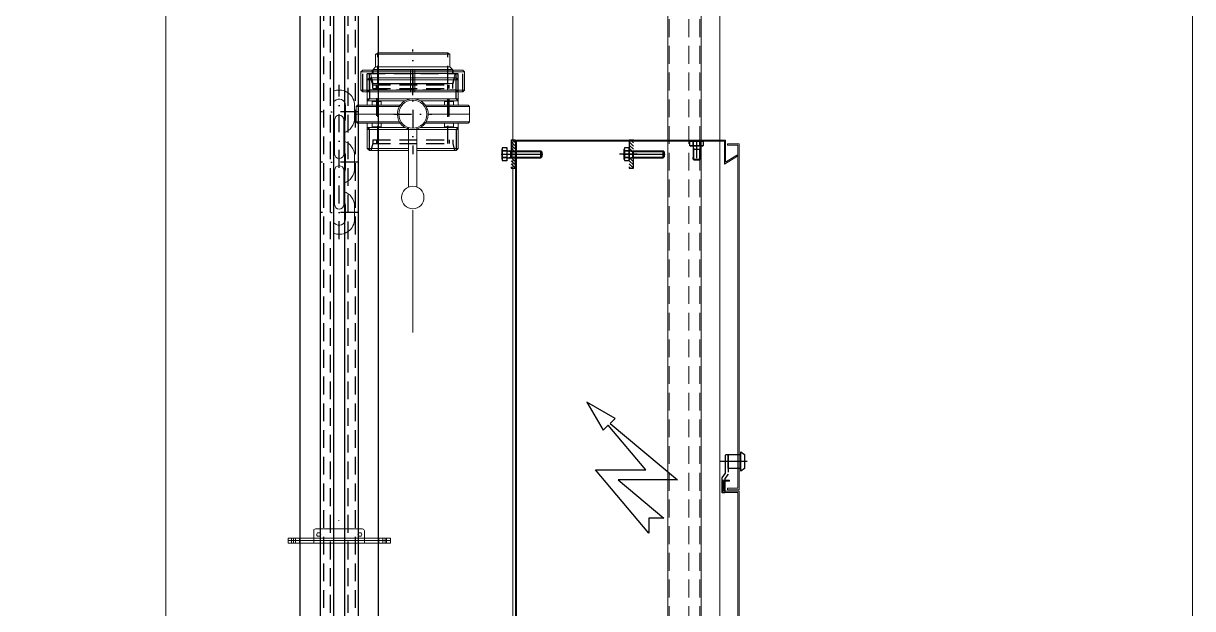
# Model space of a CAD drawing. Extents: x -3873 to 164127, y 7129 to 96529.
# Drawn here: x 42699 to 44368, y 57045 to 57881 of the extents above; entities that cross this region are included whole.
import ezdxf
from ezdxf.lldxf.tags import DXFTag

# ---------------------------------------------------------------- set-up
doc = ezdxf.new("R2010")
doc.units = 0
doc.linetypes.add('DASHDOTX2', pattern=[50.8, 25.4, -12.7, 0, -12.7])
doc.linetypes.add('DASHEDX2', pattern=[38.1, 25.4, -12.7])
doc.layers.get('0').update_dxf_attribs({"linetype": 'CONTINUOUS'})
for name, color, linetype in [('3', 2, 'DASHEDX2'), ('4', 2, 'CONTINUOUS'), ('6', 2, 'CONTINUOUS'), ('7', 1, 'DASHDOTX2'), ('7A', 1, 'gen7a'), ('LAYOUT', 90, 'CONTINUOUS'), ('MC_1_2_025', 2, 'CONTINUOUS'), ('MC_1_7_050', 7, 'CONTINUOUS'), ('MC_6_3_025', 3, 'DASHDOT')]:
    doc.layers.add(name, color=color, linetype=linetype)
doc.layers.add('LAYOUT Kromeka', color=1, linetype='CONTINUOUS', lineweight=5)
doc.layers.add('TRACKLENGTH', color=4, linetype='CONTINUOUS', plot=False)
tags = doc.linetypes.add('DASHDOT', pattern=[1, 0.5, -0.25, 0, -0.25]).pattern_tags.tags
tags[10:11] = [DXFTag(74, 4), DXFTag(75, 0), DXFTag(340, '0'), DXFTag(46, 1.0), DXFTag(50, 0.0), DXFTag(44, 0.0), DXFTag(45, 0.0)]
tags[8:9] = [DXFTag(74, 4), DXFTag(75, 0), DXFTag(340, '0'), DXFTag(46, 1.0), DXFTag(50, 0.0), DXFTag(44, 0.0), DXFTag(45, 0.0)]
tags[6:7] = [DXFTag(74, 4), DXFTag(75, 0), DXFTag(340, '0'), DXFTag(46, 1.0), DXFTag(50, 0.0), DXFTag(44, 0.0), DXFTag(45, 0.0)]
tags[4:5] = [DXFTag(74, 4), DXFTag(75, 0), DXFTag(340, '0'), DXFTag(46, 1.0), DXFTag(50, 0.0), DXFTag(44, 0.0), DXFTag(45, 0.0)]
tags = doc.linetypes.add('gen7a', pattern=[7.5, 5, -1.25, 0, -1.25]).pattern_tags.tags
tags[10:11] = [DXFTag(74, 4), DXFTag(75, 0), DXFTag(340, '0'), DXFTag(46, 1.0), DXFTag(50, 0.0), DXFTag(44, 0.0), DXFTag(45, 0.0)]
tags[8:9] = [DXFTag(74, 4), DXFTag(75, 0), DXFTag(340, '0'), DXFTag(46, 1.0), DXFTag(50, 0.0), DXFTag(44, 0.0), DXFTag(45, 0.0)]
tags[6:7] = [DXFTag(74, 4), DXFTag(75, 0), DXFTag(340, '0'), DXFTag(46, 1.0), DXFTag(50, 0.0), DXFTag(44, 0.0), DXFTag(45, 0.0)]
tags[4:5] = [DXFTag(74, 4), DXFTag(75, 0), DXFTag(340, '0'), DXFTag(46, 1.0), DXFTag(50, 0.0), DXFTag(44, 0.0), DXFTag(45, 0.0)]

# ---------------------------------------------------------------- blocks, each defined once
blk = doc.blocks.new('00001908')
for p, q in [((0, 71.5), (2.5, 74)), ((0, 71.5), (0, -71.5)), ((2.5, 74), (2.5, -74)), ((2.5, 74), (28.5, 74)), ((28.5, 74), (28.5, -74)), ((28.5, 74), (31, 71.5)), ((31, -71.5), (31, 71.5)), ((0, 3), (31, 3)), ((0, -3), (31, -3)), ((2.5, -74), (0, -71.5)), ((2.5, -74), (28.5, -74)), ((31, -71.5), (28.5, -74))]:
    blk.add_line(p, q)
at = {"layer": '3'}
for p, q in [((0, 71.5), (31, 71.5)), ((0, 65), (3, 62)), ((0, 65), (26, 65)), ((3, 62), (3, -62)), ((3, 62), (26, 62)), ((26, 65), (26, -65)), ((26, 57.5), (31, 57.5)), ((0, -65), (3, -62)), ((0, -65), (26, -65)), ((3, -62), (26, -62)), ((26, -57.5), (31, -57.5)), ((0, -71.5), (31, -71.5))]:
    blk.add_line(p, q, dxfattribs=at)
at = {"layer": '7'}
blk.add_line((-5, 0), (36, 0), dxfattribs=at)
blk = doc.blocks.new('00001804')
for p, q in [((-43.5, 56.7), (-44, 50)), ((-29.5, 60.5), (-43.5, 56.7)), ((-43.5, -56.7), (-43.5, 56.7)), ((-29.5, -60.5), (-29.5, 60.5)), ((-29, 56.5), (-23.5, 56.5)), ((-23.5, -56.5), (-23.5, 56.5)), ((-23.5, 56.5), (-20, 53)), ((-20, 53), (-1.7, 53)), ((-20, 53), (-20, -53)), ((0, 50), (-1.7, 53)), ((-1.7, 53), (-1.7, -53)), ((-44, 50), (-44, -50)), ((0, 50), (0, -50)), ((-44, -50), (-43.5, -56.7)), ((0, -50), (-1.7, -53)), ((-29.5, -60.5), (-43.5, -56.7)), ((-29, -56.5), (-23.5, -56.5)), ((-23.5, -56.5), (-20, -53)), ((-20, -53), (-1.7, -53))]:
    blk.add_line(p, q)
for centre, start, end in [((-29, 57), 180, 270), ((-29, -57), 90, 180)]:
    blk.add_arc(centre, 0.5, start, end)
at = {"layer": '3'}
for p, q in [((-44, 50), (0, 50)), ((-44, -50), (0, -50))]:
    blk.add_line(p, q, dxfattribs=at)
at = {"layer": '7'}
blk.add_line((-49, 0), (5, 0), dxfattribs=at)
blk = doc.blocks.new('kuresel vana-ust')
for p, q in [((-11, 81), (-13, 79)), ((-13, 79), (-13, 17.7)), ((11, 81), (-11, 81)), ((-11, 81), (-11, 19.1)), ((0, 81), (0, 22)), ((13, 79), (11, 81)), ((11, 19.1), (11, 81)), ((13, 17.7), (13, 79)), ((-49, 65), (-52, 62)), ((-52, 62), (-52, 6)), ((-49, 65), (-49, 6)), ((-49, 65), (-13, 65)), ((-22, 65), (-22, -65)), ((-19, 65), (-19, 11.1)), ((-18, 58.1), (-18, 45.1)), ((-13, 58.1), (-18, 58.1)), ((49, 65), (13, 65)), ((18, 58.1), (13, 58.1)), ((18, 45.1), (18, 58.1)), ((19, 11.1), (19, 65)), ((22, -65), (22, 65)), ((49, 65), (52, 62)), ((49, 65), (49, -65)), ((52, 62), (52, -62)), ((-13, 45.1), (-18, 45.1)), ((18, 45.1), (13, 45.1)), ((-19.1, 6), (-104.2, 6)), ((-18.7, 7), (-20.9, 7)), ((-19.1, -6), (-104.2, -6)), ((-52, -6), (-52, -62)), ((-49, -6), (-49, -65)), ((-19, -11.1), (-19, -65)), ((19, -65), (19, -11.1)), ((-13, -17.7), (-13, -79)), ((-11, -19.1), (-11, -81)), ((0, -22), (0, -81)), ((7, -18.7), (7, -20.9)), ((11, -81), (11, -19.1)), ((13, -79), (13, -17.7)), ((-13, -45.1), (-18, -45.1)), ((-18, -45.1), (-18, -58.1)), ((18, -45.1), (13, -45.1)), ((18, -58.1), (18, -45.1)), ((-49, -65), (-52, -62)), ((-13, -65), (-49, -65)), ((-13, -58.1), (-18, -58.1)), ((18, -58.1), (13, -58.1)), ((13, -65), (49, -65)), ((49, -65), (52, -62)), ((-11, -81), (-13, -79)), ((-11, -81), (11, -81)), ((13, -79), (11, -81))]:
    blk.add_line(p, q)
for centre, radius in [((0, 0), 20), ((-119, 0), 16)]:
    blk.add_circle(centre, radius)
blk.add_arc((0, 0), 22, 195.8266, 164.1734)
at = {"layer": '3'}
for p, q in [((-42, 57), (-52, 59.7)), ((-36.5, 57), (-42, 57)), ((-42, 57), (-42, -57)), ((-36.5, 52), (-42, 52)), ((-36.5, 57), (-36.5, -57)), ((36.5, 57), (42, 57)), ((36.5, 57), (36.5, -57)), ((36.5, 52), (42, 52)), ((42, 57), (52, 59.7)), ((42, 57), (42, -57)), ((-42, 50), (42, 50)), ((-42, -50), (42, -50)), ((-42, -57), (-52, -59.7)), ((-36.5, -52), (-42, -52)), ((-36.5, -57), (-42, -57)), ((36.5, -52), (42, -52)), ((36.5, -57), (42, -57)), ((42, -57), (52, -59.7))]:
    blk.add_line(p, q, dxfattribs=at)
at = {"layer": '4'}
for p, q in [((-52, 62), (-22, 62)), ((-22, 62), (-19, 65)), ((22, 62), (19, 65)), ((52, 62), (22, 62)), ((-22, -62), (-52, -62)), ((-19, -65), (-22, -62)), ((22, -62), (19, -65)), ((22, -62), (52, -62))]:
    blk.add_line(p, q, dxfattribs=at)
at = {"layer": '7'}
for p, q in [((23, 51.6), (-23, 51.6)), ((0, 27), (0, -27)), ((57, 0), (-57, 0)), ((22, -51.6), (-22, -51.6))]:
    blk.add_line(p, q, dxfattribs=at)
blk.add_blockref('00001908', (32, 0))
at = {"extrusion": (0, 0, -1), "zscale": -1, "rotation": 180}
blk.add_blockref('00001804', (-87.5, 0), dxfattribs=at)
blk = doc.blocks.new('99.00.07.172-ZA')
blk.add_lwpolyline([(0, 14), (0, -14), (5, -10), (5, 10)], close=True)
at = {"layer": '3'}
blk.add_lwpolyline([(-22, -10), (-18, -10), (-18, 18), (-23, 24.5), (-23, 45), (-27, 45), (-27, 23.2), (-22, 16.6)], close=True, dxfattribs=at)
blk.add_lwpolyline([(0, 10), (-18, 10), (-18, -10), (0, -10)], dxfattribs=at)
at = {"layer": '7A'}
blk.add_line((9.1, 0), (-30.5, 0), dxfattribs=at)
blk = doc.blocks.new('933100')
at = {"layer": 'MC_1_2_025'}
for p, q in [((-5, -0.4), (-4.1, -4.9)), ((-5, -0.4), (-4.1, -4.9)), ((-4.1, -4.9), (-4.1, -46)), ((-4.1, -4.9), (-4.1, -46.4)), ((5, -0.4), (4.1, -4.9)), ((5, -0.4), (4.1, -4.9)), ((4.1, -4.9), (4.1, -46)), ((4.1, -4.9), (4.1, -46.4)), ((-4.1, -46.4), (-4.1, -49.4)), ((4.1, -46.4), (4.1, -49.4))]:
    blk.add_line(p, q, dxfattribs=at)
at = {"layer": 'MC_1_7_050'}
for p, q in [((-9.4, 0.4), (-9.4, 6.4)), ((9.4, 0.4), (-9.4, 0.4)), ((8.2, 0), (-8.2, 0)), ((-7.1, 7), (7.1, 7)), ((-4.7, 0.4), (-4.7, 6.4)), ((-4.7, 6.4), (-4.7, 0.4)), ((4.7, 0.4), (4.7, 6.4)), ((4.7, 6.4), (4.7, 0.4)), ((9.4, 0.4), (8.6, 0.4)), ((9.4, 6.4), (9.4, 0.4)), ((-5, -0.4), (-5, -46)), ((5, -4.9), (-5, -4.9)), ((5, -0.4), (5, -46)), ((-5, -46.4), (-5, -48.5)), ((-5, -48.5), (-5, -46.4)), ((-3.5, -50), (-5, -48.5)), ((-5, -48.5), (5, -48.5)), ((3.5, -50), (-3.5, -50)), ((5, -48.5), (3.5, -50)), ((5, -46.4), (5, -48.5))]:
    blk.add_line(p, q, dxfattribs=at)
for centre, radius, start, end in [((-7.1, 2.3), 4.72, 59.9991, 120.0009), ((-8.2, 0.4), 0.4, 180.0081, 269.9977), ((-5.4, -0.4), 0.4, 0.0007, 89.9993), ((0, -10.9), 17.9, 74.738, 105.262), ((7.1, 2.3), 4.72, 59.9991, 120.0009), ((5.4, -0.4), 0.4, 90.0007, 179.9993), ((8.2, 0.4), 0.4, 270.0243, 359.9756)]:
    blk.add_arc(centre, radius, start, end, dxfattribs=at)
at = {"layer": 'MC_6_3_025'}
blk.add_line((0, 8.4), (0, -51.4), dxfattribs=at)
blk = doc.blocks.new('pano-ust')
h = blk.add_hatch()
h.set_pattern_fill('ANSI31', color=1, style=0)
h.set_pattern_definition([(45, (-24871.541, -4490.5735), (-2.24506403, 2.24506403), [])])
h.paths.add_polyline_path([(-485, 1.5), (-485, 7.5), (-500, 7.5), (-500, 1.5)])
h.paths.add_polyline_path([(-460, 1.5), (-460, 7.5), (-475, 7.5), (-475, 1.5)])
h = blk.add_hatch()
h.set_pattern_fill('ANSI31', color=1, style=0)
h.set_pattern_definition([(45, (-23911.541, -4490.5735), (-2.24506403, 2.24506403), [])])
h.paths.add_polyline_path([(475, 1.5), (475, 7.5), (460, 7.5), (460, 1.5)])
h.paths.add_polyline_path([(500, 1.5), (500, 7.5), (485, 7.5), (485, 1.5)])
h = blk.add_hatch()
h.set_pattern_fill('ANSI31', color=1, style=0)
h.set_pattern_definition([(45, (-24871.541, -4658.998), (-2.24506403, 2.24506403), [])])
h.paths.add_polyline_path([(-485, -166.9), (-485, -160.9), (-500, -160.9), (-500, -166.9)])
h.paths.add_polyline_path([(-460, -166.9), (-460, -160.9), (-475, -160.9), (-475, -166.9)])
h = blk.add_hatch()
h.set_pattern_fill('ANSI31', color=1, style=0)
h.set_pattern_definition([(45, (-23911.541, -4658.998), (-2.24506403, 2.24506403), [])])
h.paths.add_polyline_path([(475, -166.9), (475, -160.9), (460, -160.9), (460, -166.9)])
h.paths.add_polyline_path([(500, -166.9), (500, -160.9), (485, -160.9), (485, -166.9)])
at = {"color": 1}
for points in [[(-468.5, -298.5), (-500, -298.5), (-500, 0), (-498.5, 0), (-498.5, -297), (-465.8, -297), (-477.2, -315.4), (-478.5, -314.7)], [(-498.5, 0), (-498.5, 1.5), (498.5, 1.5), (498.5, 0)], [(468.5, -298.5), (500, -298.5), (500, 0), (498.5, 0), (498.5, -297), (465.8, -297), (477.2, -315.4), (478.5, -314.7)], [(-3, -294.6), (-3, -316.1), (-493, -316.1), (-493, -301.1), (-495, -301.1), (-495, -318.1), (-1, -318.1), (-1, -296.1), (13, -296.1), (13, -304.1), (14.5, -304.1), (14.5, -294.6)], [(1, -318.1), (1, -301.1), (3, -301.1), (3, -316.1), (493, -316.1), (493, -301.1), (495, -301.1), (495, -318.1)]]:
    blk.add_lwpolyline(points, close=True, dxfattribs=at)
at = {"layer": '3', "color": 1}
for p, q in [((491.5, -265.2), (491.5, -248.8)), ((491.9, -266.4), (491.9, -247.6)), ((491.9, -247.6), (497.9, -247.6)), ((498.5, -249.9), (498.5, -264.1)), ((499.9, -257), (470.2, -257)), ((471.6, -253.5), (473.1, -252)), ((471.6, -260.5), (471.6, -253.5)), ((473.1, -262), (471.6, -260.5)), ((475.2, -252.9), (472.2, -252.9)), ((475.2, -261.1), (472.2, -261.1)), ((473.1, -252), (475.2, -252)), ((475.2, -252), (473.1, -252)), ((473.1, -252), (473.1, -262)), ((475.2, -262), (473.1, -262)), ((486.6, -252.9), (475.2, -252.9)), ((486.6, -261.1), (475.2, -261.1)), ((491.1, -252), (475.6, -252)), ((486.6, -252.9), (475.6, -252.9)), ((486.6, -261.1), (475.6, -261.1)), ((491.1, -262), (475.6, -262)), ((486.6, -262), (486.6, -252)), ((491.1, -252), (486.6, -252.9)), ((491.1, -252), (486.6, -252.9)), ((491.1, -262), (486.6, -261.1)), ((491.1, -262), (486.6, -261.1)), ((497.9, -252.3), (491.9, -252.3)), ((491.9, -252.3), (497.9, -252.3)), ((497.9, -261.7), (491.9, -261.7)), ((491.9, -261.7), (497.9, -261.7)), ((491.9, -266.4), (491.9, -265.6)), ((497.9, -266.4), (491.9, -266.4))]:
    blk.add_line(p, q, dxfattribs=at)
for points in [[(-460, 1.5), (-460, 7.5), (-500, 7.5), (-500, 1.5)], [(500, 1.5), (500, 7.5), (460, 7.5), (460, 1.5)], [(-460, -166.9), (-460, -160.9), (-500, -160.9), (-500, -166.9)], [(500, -166.9), (500, -160.9), (460, -160.9), (460, -166.9)]]:
    blk.add_lwpolyline(points, close=True, dxfattribs=at)
for centre, radius, start, end in [((491.9, -248.8), 0.4, 90.0081, 179.9977), ((493.8, -249.9), 4.72, 329.9991, 30.0009), ((491.1, -251.6), 0.4, 270.0007, 359.9993), ((491.1, -262.4), 0.4, 0.0007, 89.9993), ((491.9, -265.2), 0.4, 180.0243, 269.9756), ((480.6, -257), 17.9, 344.738, 15.262), ((493.8, -264.1), 4.72, 329.9991, 30.0009)]:
    blk.add_arc(centre, radius, start, end, dxfattribs=at)
at = {"layer": '7', "color": 1}
for p, q in [((-480, 11.5), (-480, -8.5)), ((480, 11.5), (480, -8.5)), ((-480, -171.1), (-480, -145.2)), ((480, -172.4), (480, -146.6))]:
    blk.add_line(p, q, dxfattribs=at)
at = {"layer": 'LAYOUT', "color": 1, "linetype": 'Continuous'}
for p, q in [((-61.3, -188.9), (29.3, -112.8)), ((29.3, -112.8), (29.3, -184.5)), ((126.2, -100.4), (85.8, -123.7)), ((102.9, -140.8), (126.2, -100.4)), ((29.3, -184.5), (93, -131)), ((85.8, -123.7), (93, -131)), ((14.9, -145.3), (-39.7, -210.4)), ((95.6, -133.6), (14.9, -229.7)), ((14.9, -229.7), (14.9, -145.3)), ((95.6, -133.6), (102.9, -140.8)), ((-39.7, -188.9), (-61.3, -188.9)), ((-39.7, -210.4), (-39.7, -188.9))]:
    blk.add_line(p, q, dxfattribs=at)
at = {"layer": '3', "color": 1}
for p in [(-480, 13.9), (480, 13.6), (-480, -160.9), (480, -160.9)]:
    blk.add_blockref('933100', p, dxfattribs=at)
at = {"layer": '6', "color": 1, "xscale": -1, "rotation": 89.99999999999993}
blk.add_blockref('99.00.07.172-ZA', (41.3, -320.4), dxfattribs=at)
blk = doc.blocks.new('KET')
for p, q in [((74.1, 126), (92.1, 126)), ((164.1, 126), (146.1, 126)), ((236.1, 126), (218.1, 126)), ((74.1, 113), (92.1, 113)), ((94.6, 110.5), (143.6, 110.5)), ((164.1, 113), (146.1, 113)), ((215.6, 110.5), (166.6, 110.5)), ((236.1, 113), (218.1, 113)), ((94.6, 97.5), (143.6, 97.5)), ((215.6, 97.5), (166.6, 97.5))]:
    blk.add_line(p, q)
for centre, radius, start, end in [((74.1, 104), 22, 90, 197.1848), ((92.1, 104), 22, 17.1848, 90), ((146.1, 104), 22, 90, 162.8152), ((164.1, 104), 22, 17.1848, 90), ((218.1, 104), 22, 90, 162.8152), ((236.1, 104), 22, 342.8152, 90), ((74.1, 104), 9, 90, 226.2383), ((94.6, 104), 6.5, 90, 270), ((92.1, 104), 9, 46.2383, 90), ((146.1, 104), 9, 90, 133.7617), ((143.6, 104), 6.5, 270, 90), ((166.6, 104), 6.5, 90, 270), ((164.1, 104), 9, 46.2383, 90), ((218.1, 104), 9, 90, 133.7617), ((215.6, 104), 6.5, 270, 90), ((236.1, 104), 9, 313.7617, 90)]:
    blk.add_arc(centre, radius, start, end)
at = {"layer": '7'}
for p, q in [((83.1, 131), (83.1, 77.1)), ((155.1, 131), (155.1, 77.1)), ((227.1, 131), (227.1, 77.1)), ((45.3, 104), (265.4, 104))]:
    blk.add_line(p, q, dxfattribs=at)
blk = doc.blocks.new('AD25-600 CRATE WASHER')
at = {"color": 4}
for p, q in [((738.4, 560.2), (738.4, 6582.3)), ((792.7, 560.2), (792.7, 6582.3))]:
    blk.add_line(p, q, dxfattribs=at)
for points in [[(738.4, 6582.3), (757.7, 6582.3), (757.7, 560.3), (738.4, 560.3)], [(792.7, 6582.3), (773.4, 6582.3), (773.4, 2113.3), (792.7, 560.3)]]:
    blk.add_lwpolyline(points, close=True, dxfattribs=at)
at = {"color": 7, "linetype": 'DASHEDX2'}
for points in [[(743, 6574.3), (753, 6574.3), (753, 560.3), (743, 560.3)], [(788.1, 6574.3), (778.1, 6574.3), (778.1, 560.3), (788.1, 560.3)]]:
    blk.add_lwpolyline(points, close=True, dxfattribs=at)
at = {"color": 252}
blk.add_lwpolyline([(821.7, 6052.7), (709.5, 6052.7), (708.5, 571), (820.7, 571)], close=True, dxfattribs=at)
at = {"color": 252, "lineweight": 9}
blk.add_lwpolyline([(765.6, 5871.2), (766.5, 5871.2)], dxfattribs=at)
for points, knots in [([(692.4, 5899.5), (692.4, 5899.5), (838.7, 5899.5), (838.7, 5899.5), (838.7, 5899.5), (838.7, 5903.4), (838.7, 5903.4), (838.7, 5903.4), (692.4, 5903.4), (692.4, 5903.4), (692.4, 5903.4), (692.4, 5899.5), (692.4, 5899.5)], [0, 0, 0, 0, 1, 1, 1, 2, 2, 2, 3, 3, 3, 4, 4, 4, 4]), ([(692.4, 5896.5), (692.4, 5896.5), (838.7, 5896.5), (838.7, 5896.5), (838.7, 5896.5), (838.7, 5899.5), (838.7, 5899.5), (838.7, 5899.5), (692.4, 5899.5), (692.4, 5899.5), (692.4, 5899.5), (692.4, 5896.5), (692.4, 5896.5)], [0, 0, 0, 0, 1, 1, 1, 2, 2, 2, 3, 3, 3, 4, 4, 4, 4]), ([(739.2, 5891.7), (739.2, 5891.7), (738.2, 5893.6), (738.2, 5893.6), (738.2, 5893.6), (734.3, 5893.6), (734.3, 5893.6), (734.3, 5893.6), (733.4, 5891.7), (733.4, 5891.7), (733.4, 5891.7), (734.3, 5888.7), (734.3, 5888.7), (734.3, 5888.7), (738.2, 5888.7), (738.2, 5888.7), (738.2, 5888.7), (739.2, 5891.7), (739.2, 5891.7), (739.2, 5891.7), (739.2, 5891.7), (739.2, 5891.7)], [0, 0, 0, 0, 1, 1, 1, 2, 2, 2, 3, 3, 3, 4, 4, 4, 5, 5, 5, 6, 6, 6, 7, 7, 7, 7]), ([(797.8, 5891.7), (797.8, 5891.7), (796.8, 5893.6), (796.8, 5893.6), (796.8, 5893.6), (792.9, 5893.6), (792.9, 5893.6), (792.9, 5893.6), (791.9, 5891.7), (791.9, 5891.7), (791.9, 5891.7), (792.9, 5888.7), (792.9, 5888.7), (792.9, 5888.7), (796.8, 5888.7), (796.8, 5888.7), (796.8, 5888.7), (797.8, 5891.7), (797.8, 5891.7), (797.8, 5891.7), (797.8, 5891.7), (797.8, 5891.7)], [0, 0, 0, 0, 1, 1, 1, 2, 2, 2, 3, 3, 3, 4, 4, 4, 5, 5, 5, 6, 6, 6, 7, 7, 7, 7]), ([(729.5, 5885.8), (729.5, 5885.8), (730.4, 5883.9), (730.4, 5883.9), (730.4, 5883.9), (732.4, 5882.9), (732.4, 5882.9)], [0, 0, 0, 0, 1, 1, 1, 2, 2, 2, 2]), ([(799.7, 5882.9), (799.7, 5882.9), (801.7, 5883.9), (801.7, 5883.9), (801.7, 5883.9), (801.7, 5885.8), (801.7, 5885.8)], [0, 0, 0, 0, 1, 1, 1, 2, 2, 2, 2])]:
    blk.add_open_spline(points, degree=3, knots=knots, dxfattribs=at)
for points in [[(698.2, 5896.5), (698.2, 5896.5), (698.2, 5903.4), (698.2, 5903.4)], [(700.2, 5896.5), (700.2, 5896.5), (700.2, 5903.4), (700.2, 5903.4)], [(703.1, 5896.5), (703.1, 5896.5), (703.1, 5903.4), (703.1, 5903.4)], [(709, 5899.5), (709, 5899.5), (709, 5903.4), (709, 5903.4)], [(709, 5896.5), (709, 5896.5), (709, 5899.5), (709, 5899.5)], [(729.5, 5896.5), (729.5, 5896.5), (729.5, 5903.4), (729.5, 5903.4)], [(729.5, 5885.8), (729.5, 5885.8), (729.5, 5896.5), (729.5, 5896.5)], [(801.7, 5896.5), (801.7, 5896.5), (801.7, 5903.4), (801.7, 5903.4)], [(801.7, 5885.8), (801.7, 5885.8), (801.7, 5896.5), (801.7, 5896.5)], [(822.2, 5903.4), (822.2, 5903.4), (822.2, 5896.5), (822.2, 5896.5)], [(828, 5896.5), (828, 5896.5), (828, 5903.4), (828, 5903.4)], [(830.9, 5896.5), (830.9, 5896.5), (830.9, 5903.4), (830.9, 5903.4)], [(833.9, 5896.5), (833.9, 5896.5), (833.9, 5903.4), (833.9, 5903.4)], [(732.4, 5882.9), (732.4, 5882.9), (799.7, 5882.9), (799.7, 5882.9)]]:
    blk.add_open_spline(points, degree=3, dxfattribs=at)
at = {"layer": 'LAYOUT Kromeka'}
for p, q in [((249, 6133.3), (249, 643.8)), ((296.6, 6133.3), (296.6, 643.8)), ((517.8, 643.8), (517.8, 6133.3)), ((1013.3, 643.8), (1013.3, 6133.3)), ((660.6, 5602.5), (660.6, 5428))]:
    blk.add_line(p, q, dxfattribs=at)
at = {"layer": 'LAYOUT Kromeka', "linetype": 'DASHEDX2'}
for p, q in [((251, 6133.3), (251, 643.8)), ((266.5, 6133.3), (266.5, 643.8)), ((294.6, 6133.3), (294.6, 643.8))]:
    blk.add_line(p, q, dxfattribs=at)
at = {"layer": 'LAYOUT Kromeka', "ltscale": 50}
blk.add_lwpolyline([(1311.1, 6630.9), (222, 6630.9), (222, 630.4), (1311.1, 630.4)], close=True, dxfattribs=at)
at = {"layer": 'LAYOUT Kromeka', "rotation": 270}
for name, p in [('pano-ust', (512.5, 5828.1)), ('kuresel vana-ust', (660.6, 5290.9))]:
    blk.add_blockref(name, p, dxfattribs=at)
at = {"layer": 'LAYOUT Kromeka', "xscale": -1, "rotation": 90}
blk.add_blockref('KET', (869.6, 5514.5), dxfattribs=at)

msp = doc.modelspace()

# ---------------------------------------------------------------- linework, layer by layer
at = {"layer": 'LAYOUT Kromeka', "ltscale": 20}
msp.add_line((44368.5, 50208.3), (44368.5, 64092), dxfattribs=at)

# ---------------------------------------------------------------- block references
at = {"layer": 'TRACKLENGTH', "rotation": 180}
msp.add_blockref('AD25-600 CRATE WASHER', (43915.7, 63042.3), dxfattribs=at)

doc.saveas('drawing.dxf')
